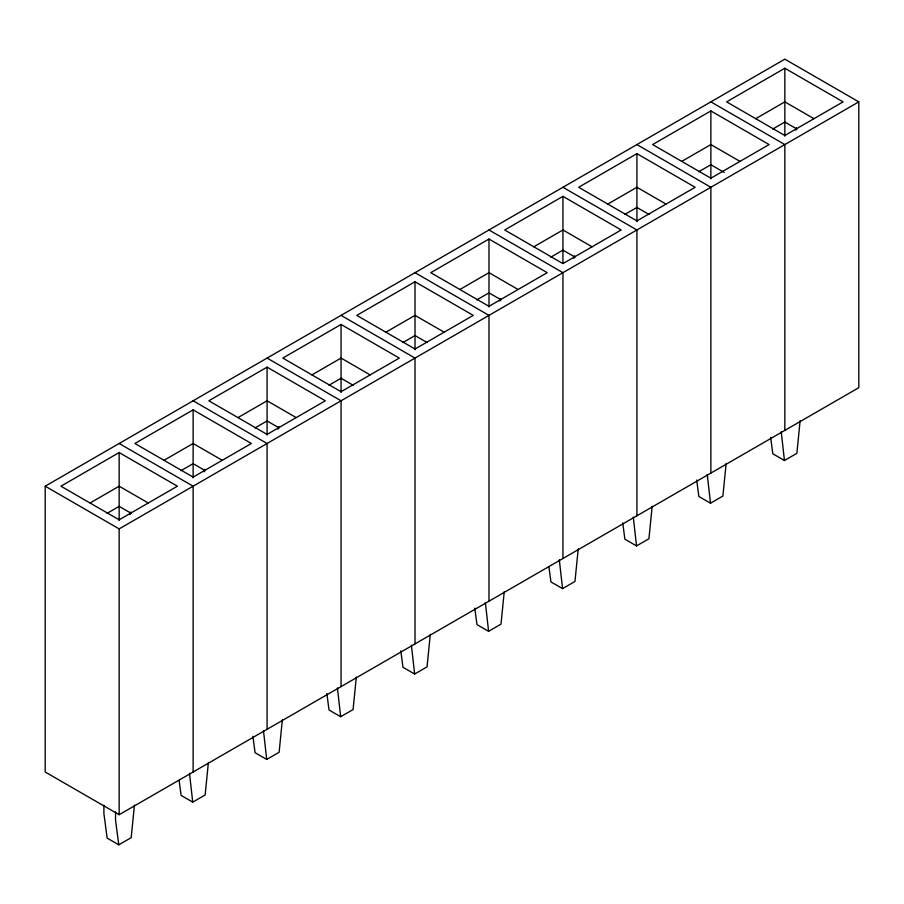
<?xml version="1.0" encoding="UTF-8"?>
<svg xmlns="http://www.w3.org/2000/svg" width="904" height="904" viewBox="0 0 904 904"><rect width="100%" height="100%" fill="white"/><g stroke="black" fill="none" stroke-linecap="round" stroke-linejoin="round"><path stroke-width="1.36" d="M45.2 486.194L784.841 59.167L858.8 101.87L858.8 387.68L119.158 814.707L45.2 772.005L45.2 486.194L119.158 528.896L858.8 101.87M119.158 452.565L60.93 486.194L119.158 519.811L177.399 486.194L119.158 452.565L119.158 520.478M193.128 409.862L134.888 443.491L193.128 477.109L251.368 443.491L193.128 409.862L193.128 477.775M267.087 367.16L208.847 400.788L267.087 434.417L325.327 400.788L267.087 367.16L267.087 435.073M341.057 324.457L282.816 358.086L341.057 391.714L399.297 358.086L341.057 324.457L341.057 392.37M415.015 281.754L356.775 315.383L415.015 349.012L473.255 315.383L415.015 281.754L415.015 349.667M488.985 239.052L430.745 272.68L488.985 306.309L547.225 272.68L488.985 239.052L488.985 306.964M562.943 196.349L504.703 229.978L562.943 263.606L621.184 229.978L562.943 196.349L562.943 262.861M636.913 153.646L578.673 187.275L636.913 220.904L695.153 187.275L636.913 153.646L636.913 221.559M710.872 110.943L652.631 144.572L710.872 178.201L769.112 144.572L710.872 110.943L710.872 178.868M784.841 68.241L726.601 101.87L784.841 135.498L843.07 101.87L784.841 68.241L784.841 136.165M90.05 503.008L119.158 486.194L148.279 503.008M164.008 460.305L193.128 443.491L222.248 460.305M237.967 417.603L267.087 400.788L296.207 417.603M311.936 374.9L341.057 358.086L370.177 374.9M385.895 332.197L415.015 315.383L444.135 332.197M459.865 289.495L488.985 272.68L518.105 289.495M533.823 246.792L562.943 229.978L592.063 246.792M607.793 204.089L636.913 187.275L666.033 204.089M681.752 161.387L710.872 144.572L739.992 161.387M755.721 118.684L784.841 101.87L813.95 118.684M107.034 513.37L119.158 506.364L131.295 513.37M180.992 470.668L193.128 463.662L205.264 470.668M254.962 427.965L267.087 420.959L279.223 427.965M328.92 385.262L341.057 378.256L353.193 385.262M402.89 342.559L415.015 335.553L427.151 342.559M476.849 299.857L488.985 292.851L501.11 299.857M550.807 257.154L562.943 250.148L575.08 257.154M624.777 214.451L636.913 207.445L649.038 214.451M698.736 171.749L710.872 164.743L724.217 172.449M772.705 129.046L784.841 122.04L796.966 129.046M103.892 805.17L103.892 813.476L107.135 838.11L118.786 844.833L131.193 837.669L134.436 805.136M179.116 780.355L181.105 795.407L192.744 802.13L205.151 794.966L208.395 762.434M252.905 736.285L255.064 752.704L266.714 759.428L279.121 752.264L282.364 719.731M326.864 693.583L329.033 710.002L340.672 716.725L353.08 709.561L356.323 677.028M400.822 650.88L402.992 667.299L414.642 674.022L427.05 666.858L430.293 634.325M474.792 608.177L476.95 624.596L488.601 631.32L501.008 624.155L504.251 591.623M548.931 566.842L550.92 581.894L562.57 588.617L574.967 581.453L578.221 548.92M622.72 522.772L624.879 539.191L636.529 545.914L648.936 538.75L652.179 506.217M696.679 480.069L698.848 496.488L710.499 503.212L722.895 496.047L726.149 463.515M770.649 437.366L772.807 453.785L784.457 460.509L796.865 453.345L800.108 420.812M710.872 101.87L784.841 144.572L784.841 430.383M636.913 144.572L710.872 187.275L710.872 473.086M562.943 187.275L636.913 229.978L636.913 515.788M488.985 229.978L562.943 272.68L562.943 558.491M415.015 272.68L488.985 315.383L488.985 601.194M341.057 315.383L415.015 358.086L415.015 643.897M267.087 358.086L341.057 400.788L341.057 686.599M193.128 400.788L267.087 443.491L267.087 729.302M119.158 443.491L193.128 486.194L193.128 772.005M784.457 460.509L781.214 431.728M710.499 503.212L707.244 474.43M636.529 545.914L633.286 517.133M562.57 588.617L559.316 559.836M488.601 631.32L485.358 602.539M414.642 674.022L411.399 645.241M340.672 716.725L337.429 687.944M266.714 759.428L263.471 730.647M192.744 802.13L189.501 773.349M118.786 844.833L115.542 820.21L115.542 811.894M119.158 528.896L119.158 814.707M130.165 514.5A104.898 60.568 -60 0 1 130.82 512.048M204.134 471.798A104.898 60.568 -60 0 1 204.779 469.345M278.093 429.095A104.898 60.568 -60 0 1 278.748 426.643M499.98 300.998A104.898 60.557 -60 0 1 500.635 298.535M573.95 258.295A104.898 60.557 -60 0 1 574.605 255.832M795.836 130.187A104.898 60.557 -60 0 1 796.492 127.724"/></g></svg>
